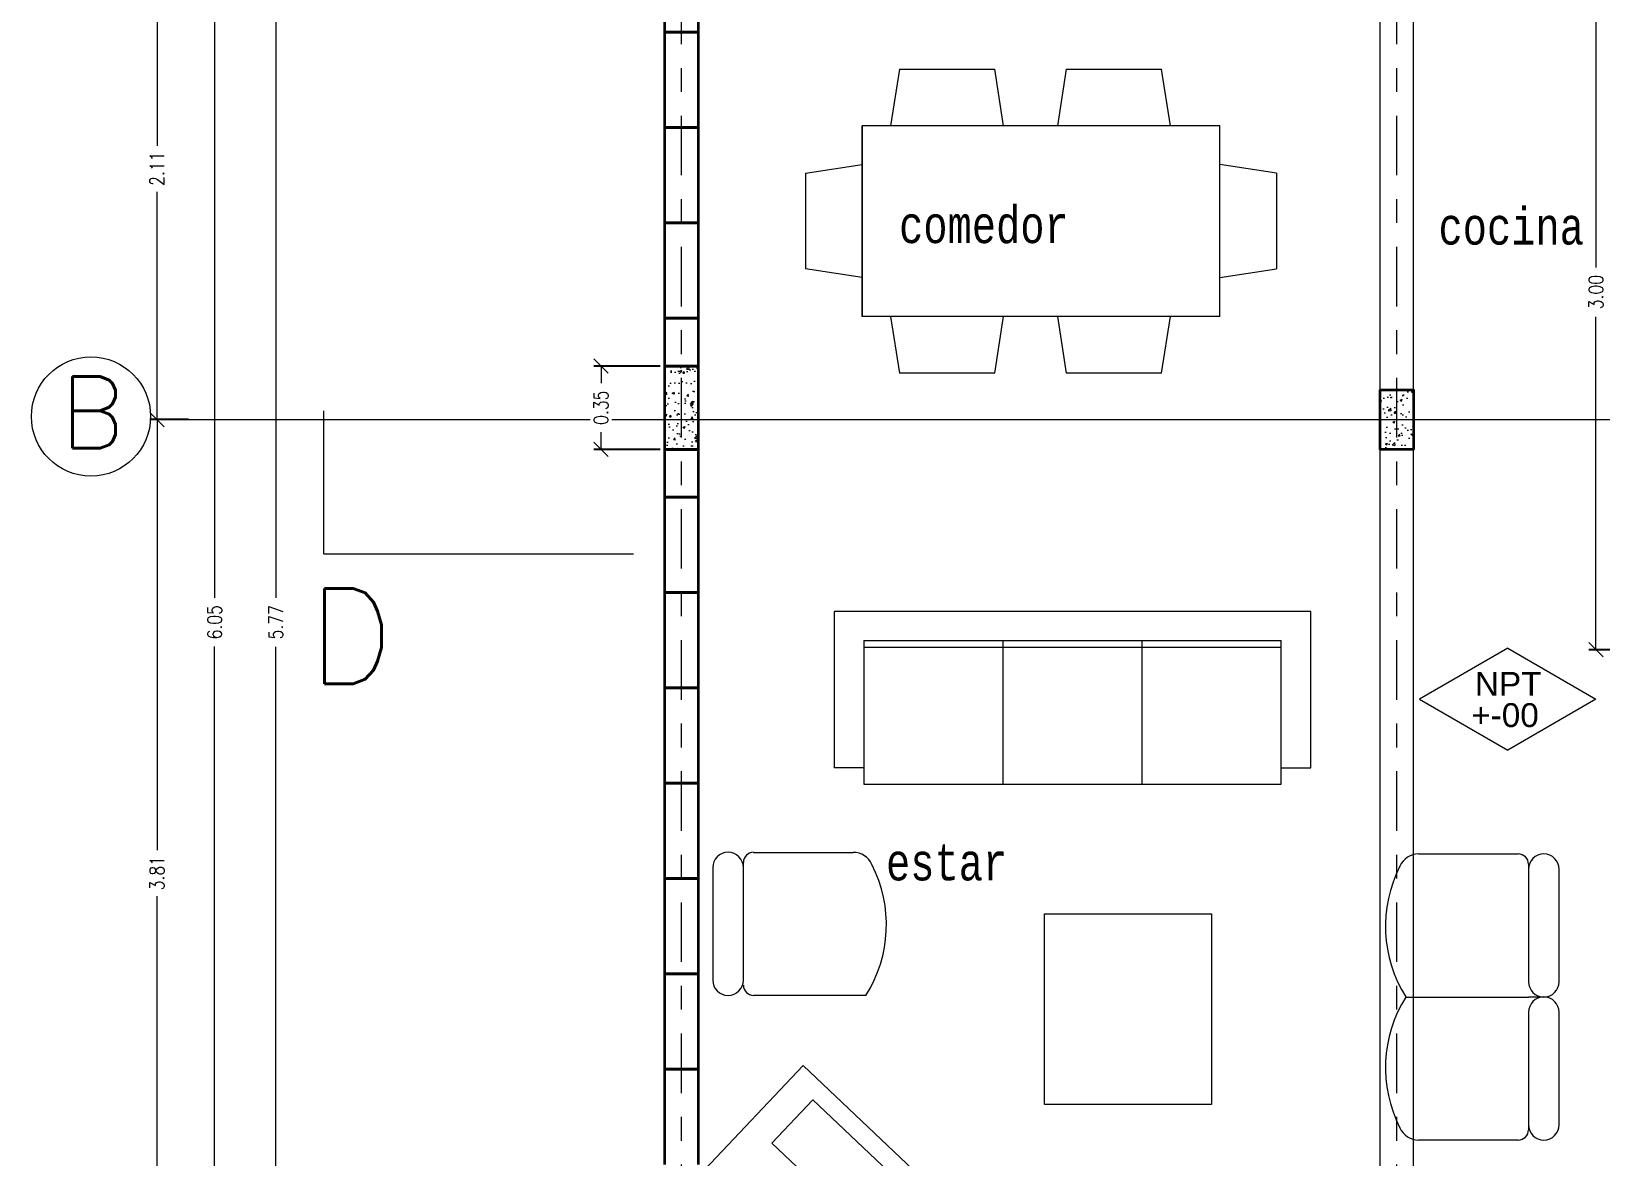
# Model space of a CAD drawing. Header units: metres. Extents: x -89 to 15, y -108 to -10.
# Drawn here: x -36.07 to -29.49, y -86.37 to -81.65 of the extents above; entities that cross this region are included whole.
import ezdxf

# ---------------------------------------------------------------- set-up
doc = ezdxf.new("R2010")
doc.units = ezdxf.units.M
doc.header["$LTSCALE"] = 5
doc.header["$MEASUREMENT"] = 0
doc.linetypes.add('CENTER', pattern=[2, 1.25, -0.25, 0.25, -0.25])
doc.layers.get('0').update_dxf_attribs({"color": 30})
for name, color, linetype, lineweight in [('A-ANNO-DIMS', 3, 'Continuous', 18), ('A-ANNO-SYMB', 3, 'Continuous', 18), ('A-ANNO-TEXT', 3, 'Continuous', 18), ('A-FLOR-PATT', 8, 'Continuous', 18), ('A-FURN', 8, 'Continuous', 18), ('A-WALL-FULL', 7, 'Continuous', 35)]:
    doc.layers.add(name, color=color, linetype=linetype, lineweight=lineweight)
doc.styles.add('E-ARIAL', font='arial.ttf')
doc.styles.add('E-ROMANS', font='romans.shx', dxfattribs={"width": 0.8})
doc.dimstyles.new('E-0050_TICK_12', dxfattribs={"dimscale": 0.001, "dimtxt": 60, "dimasz": 60, "dimexe": 30, "dimexo": 20, "dimgap": 30, "dimtad": 0, "dimzin": 0, "dimdsep": 46, "dimtxsty": 'E-ROMANS', "dimblk": 'OBLIQUE', "dimcen": 30, "dimclrd": 256, "dimclre": 256, "dimclrt": 256, "dimadec": 0, "dimazin": 0, "dimtfac": 1, "dimtmove": 1, "dimatfit": 3, "dimldrblk": 'OPEN90', "dimfxl": 1, "dimtfill": 1, "dimtolj": 1, "dimtzin": 0, "dimlwd": -1, "dimarcsym": 0})

# ---------------------------------------------------------------- blocks, each defined once
blk = doc.blocks.new('_Oblique')
at = {"color": 0, "linetype": 'ByBlock', "lineweight": -2}
blk.add_line((-0.5, -0.5), (0.5, 0.5), dxfattribs=at)
blk = doc.blocks.new('*D95')
at = {"layer": 'A-ANNO-DIMS', "lineweight": -2, "transparency": 16777216}
for p, q in [((-33.4346, -81.1009), (-35.333, -81.1009)), ((-33.4346, -87.1509), (-35.333, -87.1509))]:
    blk.add_line(p, q, dxfattribs=at)
at = {"layer": 'A-ANNO-DIMS', "transparency": 16777216}
for p, q in [((-35.303, -81.1009), (-35.303, -84.0239)), ((-35.303, -87.1509), (-35.303, -84.2279))]:
    blk.add_line(p, q, dxfattribs=at)
at = {"layer": 'A-ANNO-DIMS', "transparency": 16777216, "xscale": 0.06, "yscale": 0.06, "zscale": 0.06}
for p, rotation in [((-35.303, -81.1009), 90), ((-35.303, -87.1509), 270)]:
    blk.add_blockref('_Oblique', p, dxfattribs=dict(at, rotation=rotation))
at = {"layer": 'A-ANNO-DIMS', "transparency": 16777216, "insert": (-35.303, -84.1259), "char_height": 0.06, "attachment_point": 5, "rotation": 90, "style": 'E-ROMANS', "bg_fill": 3, "box_fill_scale": 1.25, "bg_fill_color": 256, "bg_fill_true_color": 13158600, "bg_fill_transparency": 0}
blk.add_mtext('\\A1;6.05', dxfattribs=at)
blk = doc.blocks.new('_Open90')
at = {"color": 0, "linetype": 'ByBlock', "lineweight": -2}
for p, q in [((0, 0), (-1, 0)), ((-0.5, 0.5), (0, 0)), ((0, 0), (-0.5, -0.5))]:
    blk.add_line(p, q, dxfattribs=at)
blk = doc.blocks.new('*D96')
at = {"layer": 'A-ANNO-DIMS', "lineweight": -2, "transparency": 16777216}
for p, q in [((-33.0915, -81.2409), (-35.0759, -81.2409)), ((-33.0915, -87.0109), (-35.0759, -87.0109))]:
    blk.add_line(p, q, dxfattribs=at)
at = {"layer": 'A-ANNO-DIMS', "transparency": 16777216}
for p, q in [((-35.0459, -81.2409), (-35.0459, -84.0228)), ((-35.0459, -87.0109), (-35.0459, -84.229))]:
    blk.add_line(p, q, dxfattribs=at)
at = {"layer": 'A-ANNO-DIMS', "transparency": 16777216, "xscale": 0.06, "yscale": 0.06, "zscale": 0.06}
for p, rotation in [((-35.0459, -81.2409), 90), ((-35.0459, -87.0109), 270)]:
    blk.add_blockref('_Oblique', p, dxfattribs=dict(at, rotation=rotation))
at = {"layer": 'A-ANNO-DIMS', "transparency": 16777216, "insert": (-35.0459, -84.1259), "char_height": 0.06, "attachment_point": 5, "rotation": 90, "style": 'E-ROMANS', "bg_fill": 3, "box_fill_scale": 1.25, "bg_fill_color": 256, "bg_fill_true_color": 13158600, "bg_fill_transparency": 0}
blk.add_mtext('\\A1;5.77', dxfattribs=at)
blk = doc.blocks.new('*D114')
at = {"layer": 'A-ANNO-DIMS', "lineweight": -2, "transparency": 16777216}
for p, q in [((-28.7846, -81.2409), (-29.5394, -81.2409)), ((-28.7846, -84.2409), (-29.5394, -84.2409))]:
    blk.add_line(p, q, dxfattribs=at)
at = {"layer": 'A-ANNO-DIMS', "transparency": 16777216}
for p, q in [((-29.5094, -81.2409), (-29.5094, -82.6378)), ((-29.5094, -84.2409), (-29.5094, -82.844))]:
    blk.add_line(p, q, dxfattribs=at)
at = {"layer": 'A-ANNO-DIMS', "transparency": 16777216, "xscale": 0.06, "yscale": 0.06, "zscale": 0.06}
for p, rotation in [((-29.5094, -81.2409), 90), ((-29.5094, -84.2409), 270)]:
    blk.add_blockref('_Oblique', p, dxfattribs=dict(at, rotation=rotation))
at = {"layer": 'A-ANNO-DIMS', "transparency": 16777216, "insert": (-29.5094, -82.7409), "char_height": 0.06, "attachment_point": 5, "rotation": 90, "style": 'E-ROMANS', "bg_fill": 3, "box_fill_scale": 1.25, "bg_fill_color": 256, "bg_fill_true_color": 13158600, "bg_fill_transparency": 0}
blk.add_mtext('\\A1;3.00', dxfattribs=at)
blk = doc.blocks.new('*D117')
at = {"layer": 'A-ANNO-DIMS', "lineweight": -2, "transparency": 16777216}
for p, q in [((-33.4346, -83.0509), (-33.712, -83.0509)), ((-33.4346, -83.4009), (-33.712, -83.4009))]:
    blk.add_line(p, q, dxfattribs=at)
at = {"layer": 'A-ANNO-DIMS', "transparency": 16777216}
for p, q in [((-33.682, -83.0509), (-33.682, -83.1228)), ((-33.682, -83.4009), (-33.682, -83.329))]:
    blk.add_line(p, q, dxfattribs=at)
at = {"layer": 'A-ANNO-DIMS', "transparency": 16777216, "xscale": 0.06, "yscale": 0.06, "zscale": 0.06}
for p, rotation in [((-33.682, -83.0509), 90), ((-33.682, -83.4009), 270)]:
    blk.add_blockref('_Oblique', p, dxfattribs=dict(at, rotation=rotation))
at = {"layer": 'A-ANNO-DIMS', "transparency": 16777216, "insert": (-33.682, -83.2259), "char_height": 0.06, "attachment_point": 5, "rotation": 90, "style": 'E-ROMANS', "bg_fill": 3, "box_fill_scale": 1.25, "bg_fill_color": 256, "bg_fill_true_color": 13158600, "bg_fill_transparency": 0}
blk.add_mtext('\\A1;0.35', dxfattribs=at)
blk = doc.blocks.new('*D141')
at = {"layer": 'A-ANNO-DIMS', "lineweight": -2, "transparency": 16777216}
for p, q in [((-35.4124, -83.2759), (-35.5741, -83.2759)), ((-35.4124, -87.0809), (-35.5741, -87.0809))]:
    blk.add_line(p, q, dxfattribs=at)
at = {"layer": 'A-ANNO-DIMS', "transparency": 16777216}
for p, q in [((-35.5441, -83.2759), (-35.5441, -85.0821)), ((-35.5441, -87.0809), (-35.5441, -85.2747))]:
    blk.add_line(p, q, dxfattribs=at)
at = {"layer": 'A-ANNO-DIMS', "transparency": 16777216, "xscale": 0.06, "yscale": 0.06, "zscale": 0.06}
for p, rotation in [((-35.5441, -83.2759), 90), ((-35.5441, -87.0809), 270)]:
    blk.add_blockref('_Oblique', p, dxfattribs=dict(at, rotation=rotation))
at = {"layer": 'A-ANNO-DIMS', "transparency": 16777216, "insert": (-35.5441, -85.1784), "char_height": 0.06, "attachment_point": 5, "rotation": 90, "style": 'E-ROMANS', "bg_fill": 3, "box_fill_scale": 1.25, "bg_fill_color": 256, "bg_fill_true_color": 13158600, "bg_fill_transparency": 0}
blk.add_mtext('\\A1;3.81', dxfattribs=at)
blk = doc.blocks.new('*D142')
at = {"layer": 'A-ANNO-DIMS', "lineweight": -2, "transparency": 16777216}
for p, q in [((-35.5641, -81.1709), (-35.5741, -81.1709)), ((-35.5641, -83.2759), (-35.5741, -83.2759))]:
    blk.add_line(p, q, dxfattribs=at)
at = {"layer": 'A-ANNO-DIMS', "transparency": 16777216}
for p, q in [((-35.5441, -81.1709), (-35.5441, -82.1271)), ((-35.5441, -83.2759), (-35.5441, -82.3197))]:
    blk.add_line(p, q, dxfattribs=at)
at = {"layer": 'A-ANNO-DIMS', "transparency": 16777216, "xscale": 0.06, "yscale": 0.06, "zscale": 0.06}
for p, rotation in [((-35.5441, -81.1709), 90), ((-35.5441, -83.2759), 270)]:
    blk.add_blockref('_Oblique', p, dxfattribs=dict(at, rotation=rotation))
at = {"layer": 'A-ANNO-DIMS', "transparency": 16777216, "insert": (-35.5441, -82.2234), "char_height": 0.06, "attachment_point": 5, "rotation": 90, "style": 'E-ROMANS', "bg_fill": 3, "box_fill_scale": 1.25, "bg_fill_color": 256, "bg_fill_true_color": 13158600, "bg_fill_transparency": 0}
blk.add_mtext('\\A1;2.11', dxfattribs=at)

msp = doc.modelspace()

# ---------------------------------------------------------------- hatches: boundary and pattern name
at = {"layer": 'A-FLOR-PATT'}
h = msp.add_hatch(dxfattribs=at)
h.set_pattern_fill('AR-CONC', color=256, scale=0.0005, style=0)
h.set_pattern_definition([(50, (0, 0), (0.091092334, -0.00796954), [0.009525, -0.104775]), (355, (0, 0), (-0.01762141, 0.09552832), [0.00762, -0.08382]), (100.451, (0.00759, -0.00066), (0.07347125, 0.08755834), [0.008095, -0.089045]), (46.1842, (0, 0.0254), (0.13553952, -0.02102116), [0.0142875, -0.1571625]), (96.6356, (0.0113, 0.02365), (0.11870212, 0.12371278), [0.0121425, -0.1335675]), (351.184, (0, 0.0254), (0.1187023, 0.12371256), [0.01143, -0.12573]), (21, (0.0127, 0.01905), (0.07580744, -0.05113276), [0.009525, -0.104775]), (326, (0.0127, 0.01905), (0.03090101, 0.09209398), [0.00762, -0.08382]), (71.4514, (0.01902, 0.01479), (0.106708245, 0.04096143), [0.008095, -0.089045]), (37.5, (0, 0), (0.001544302, 0.04227752), [0, -0.082804, 0, -0.08509, 0, -0.0841375]), (7.5, (0, 0), (0.033409831, 0.050090287), [0, -0.048514, 0, -0.080899, 0, -0.0320675]), (327.5, (-0.02832, 0), (0.067795298, -0.002864372), [0, -0.03175, 0, -0.09906, 0, -0.131445]), (317.5, (-0.04102, 0), (0.07406459, 0.012713246), [0, -0.041275, 0, -0.065786, 0, -0.093345])])
h.paths.add_polyline_path([(-33.2746, -83.0509), (-33.4146, -83.0509), (-33.4146, -83.4009), (-33.2746, -83.4009)])
h = msp.add_hatch(dxfattribs=at)
h.set_pattern_fill('AR-CONC', color=256, scale=0.0005, style=0)
h.set_pattern_definition([(50, (-0.005, 0), (0.091092334, -0.00796954), [0.009525, -0.104775]), (355, (-0.005, 0), (-0.01762141, 0.09552832), [0.00762, -0.08382]), (100.451, (0.00259, -0.00066), (0.07347125, 0.08755834), [0.008095, -0.089045]), (46.1842, (-0.005, 0.0254), (0.13553952, -0.02102116), [0.0142875, -0.1571625]), (96.6356, (0.0063, 0.02365), (0.11870212, 0.12371278), [0.0121425, -0.1335675]), (351.184, (-0.005, 0.0254), (0.1187023, 0.12371256), [0.01143, -0.12573]), (21, (0.0077, 0.01905), (0.07580744, -0.05113276), [0.009525, -0.104775]), (326, (0.0077, 0.01905), (0.03090101, 0.09209398), [0.00762, -0.08382]), (71.4514, (0.01402, 0.01479), (0.106708245, 0.04096143), [0.008095, -0.089045]), (37.5, (-0.005, 0), (0.001544302, 0.04227752), [0, -0.082804, 0, -0.08509, 0, -0.0841375]), (7.5, (-0.005, 0), (0.033409831, 0.050090287), [0, -0.048514, 0, -0.080899, 0, -0.0320675]), (327.5, (-0.03332, 0), (0.067795298, -0.002864372), [0, -0.03175, 0, -0.09906, 0, -0.131445]), (317.5, (-0.04602, 0), (0.07406459, 0.012713246), [0, -0.041275, 0, -0.065786, 0, -0.093345])])
h.paths.add_polyline_path([(-30.2746, -83.1509), (-30.4146, -83.1509), (-30.4146, -83.4009), (-30.2746, -83.4009)])

# ---------------------------------------------------------------- linework, layer by layer
at = {"layer": 'A-ANNO-SYMB', "linetype": 'CENTER', "ltscale": 0.04}
for p, q in [((-33.3446, -92.1509), (-33.3446, -77.1009)), ((-30.3446, -92.1509), (-30.3446, -77.1009))]:
    msp.add_line(p, q, dxfattribs=at)
at = {"layer": 'A-ANNO-SYMB'}
for p, q in [((-29.8794, -84.2351), (-30.2494, -84.4487)), ((-29.8794, -84.2351), (-29.5094, -84.4487)), ((-30.2494, -84.4487), (-29.8794, -84.6623)), ((-29.5094, -84.4487), (-29.8794, -84.6623))]:
    msp.add_line(p, q, dxfattribs=at)
at = {"layer": 'A-ANNO-SYMB', "ltscale": 0.04}
msp.add_lwpolyline([(-35.5715, -83.2759), (-14.2746, -83.2759)], dxfattribs=at)
at = {"layer": 'A-ANNO-SYMB'}
msp.add_circle((-35.8212, -83.2628), 0.25, dxfattribs=at)
at = {"layer": 'A-FURN', "ltscale": 0.8}
for p, q in [((-30.4146, -87.0109), (-30.4146, -81.3109)), ((-30.2746, -87.0109), (-30.2746, -81.3109)), ((-32.4307, -81.8058), (-32.4678, -82.0433)), ((-32.4307, -81.8058), (-32.0307, -81.8058)), ((-31.9936, -82.0433), (-32.0307, -81.8058)), ((-31.7307, -81.8057), (-31.7678, -82.0433)), ((-31.7307, -81.8057), (-31.3307, -81.8057)), ((-31.2936, -82.0433), (-31.3307, -81.8057)), ((-32.587, -82.8433), (-32.587, -82.0433)), ((-32.587, -82.0433), (-32.587, -82.8433)), ((-31.087, -82.0433), (-32.587, -82.0433)), ((-31.087, -82.8433), (-31.087, -82.0433)), ((-32.8246, -82.2426), (-32.587, -82.2054)), ((-32.8246, -82.2426), (-32.8246, -82.6426)), ((-30.8495, -82.2426), (-31.087, -82.2054)), ((-30.8495, -82.2426), (-30.8495, -82.6426)), ((-32.587, -82.6797), (-32.8246, -82.6426)), ((-31.087, -82.6797), (-30.8495, -82.6426)), ((-31.087, -82.8433), (-32.587, -82.8433)), ((-32.4678, -82.8433), (-32.4307, -83.0808)), ((-32.0307, -83.0808), (-31.9936, -82.8433)), ((-31.7678, -82.8432), (-31.7307, -83.0808)), ((-31.3307, -83.0808), (-31.2936, -82.8432)), ((-32.0307, -83.0808), (-32.4307, -83.0808)), ((-31.3307, -83.0808), (-31.7307, -83.0808)), ((-30.7043, -84.0802), (-32.7043, -84.0802)), ((-32.7043, -84.0802), (-32.7043, -84.7369)), ((-30.7043, -84.7369), (-30.7043, -84.0802)), ((-32.5799, -84.2018), (-30.8288, -84.2018)), ((-32.5799, -84.2018), (-32.5799, -84.8051)), ((-32.5799, -84.2306), (-30.8288, -84.2306)), ((-31.9962, -84.2018), (-31.9962, -84.8051)), ((-31.4125, -84.8051), (-31.4125, -84.2018)), ((-30.8288, -84.8051), (-30.8288, -84.2018)), ((-32.5799, -84.8051), (-30.8288, -84.8051)), ((-30.2528, -85.098), (-29.835, -85.098)), ((-29.7922, -85.1408), (-29.7922, -85.6337)), ((-29.6636, -85.6337), (-29.6636, -85.1622)), ((-30.3065, -85.698), (-29.7922, -85.698)), ((-29.7279, -85.698), (-29.7922, -85.698)), ((-29.7922, -85.7622), (-29.7922, -86.2551)), ((-29.6636, -86.2337), (-29.6636, -85.7622)), ((-29.835, -86.298), (-30.2528, -86.298))]:
    msp.add_line(p, q, dxfattribs=at)
at = {"layer": 'A-FURN', "ltscale": 0.8, "flags": 128}
for points in [[(-32.5799, -84.7369), (-32.7043, -84.7369)], [(-30.8288, -84.7369), (-30.7043, -84.7369)]]:
    msp.add_lwpolyline(points, dxfattribs=at)
at = {"layer": 'A-FURN', "ltscale": 0.8}
msp.add_lwpolyline([(-31.8214, -85.3485), (-31.1214, -85.3485), (-31.1214, -86.1485), (-31.8214, -86.1485), (-31.8214, -85.3485)], dxfattribs=at)
msp.add_lwpolyline([(-32.8344, -85.9855), (-32.2897, -86.501), (-32.702, -86.9368), (-33.2468, -86.4214)], close=True, dxfattribs=at)
at = {"layer": 'A-FURN', "ltscale": 0.4}
msp.add_lwpolyline([(-32.7939, -86.129), (-32.4496, -86.4548), (-32.6214, -86.6364), (-32.9658, -86.3106)], close=True, dxfattribs=at)
at = {"layer": 'A-FURN', "ltscale": 0.8}
for centre, radius, start, end in [((-32.6244, -85.1768), 0.0857, 23.57818, 90), ((-30.2528, -85.1837), 0.0857, 90, 156.42182), ((-29.835, -85.1408), 0.0429, 0, 90), ((-29.7279, -85.1622), 0.0643, 0, 180), ((-33.0394, -85.3949), 0.5544, 327.7159, 27.08845), ((-29.8378, -85.4018), 0.5544, 152.91155, 212.2841), ((-29.7279, -85.6337), 0.0643, 180, 0), ((-29.8378, -85.9941), 0.5544, 147.7159, 207.08845), ((-29.7279, -85.7622), 0.0643, 0, 180), ((-30.2528, -86.2122), 0.0857, 203.57818, 270), ((-29.835, -86.2551), 0.0429, 270, 0), ((-29.7279, -86.2337), 0.0643, 180, 0)]:
    msp.add_arc(centre, radius, start, end, dxfattribs=at)
at = {"layer": 'A-WALL-FULL'}
for points in [[(-33.4146, -83.0509), (-33.2746, -83.0509), (-33.2746, -83.4009), (-33.4146, -83.4009)], [(-30.4146, -83.1509), (-30.2746, -83.1509), (-30.2746, -83.4009), (-30.4146, -83.4009)]]:
    msp.add_lwpolyline(points, close=True, dxfattribs=at)

# ---------------------------------------------------------------- texts
at = {"layer": 'A-ANNO-TEXT'}
for s, height, style, p in [('B', 0.3, 'E-ROMANS', (-35.95, -83.3956)), ('NPT', 0.1, 'E-ARIAL', (-30.0167, -84.4343)), ('+-00', 0.1, 'E-ARIAL', (-30.0323, -84.5654))]:
    msp.add_text(s, height=height, dxfattribs=dict(at, style=style)).set_placement(p)
at = {"layer": 'A-ANNO-TEXT', "char_height": 0.15, "width": 1.4058, "attachment_point": 1, "style": 'E-ROMANS'}
for s, insert in [('{\\fMonospac821 BT|b0|i0|c0|p49;comedor}', (-32.432, -82.3852)), ('{\\fMonospac821 BT|b0|i0|c0|p49;cocina}', (-30.1697, -82.3915)), ('{\\fMonospac821 BT|b0|i0|c0|p49;estar}', (-32.4867, -85.0588))]:
    msp.add_mtext(s, dxfattribs=dict(at, insert=insert))

# ---------------------------------------------------------------- next in the draw order: dimensions: what is measured, and where the dimension line sits
at = {"layer": 'A-ANNO-DIMS'}
for base, p1, p2, picture, middle in [((-35.303, -87.1509), (-33.4146, -81.1009), (-33.4146, -87.1509), '*D95', (-35.303, -84.1259)), ((-29.5094, -84.2409), (-28.7646, -81.2409), (-28.7646, -84.2409), '*D114', (-29.5094, -82.7409)), ((-35.5441376961, -83.2759030411), (-35.3923584342, -87.0809030411), (-35.3923584342, -83.2759030411), '*D141', (-35.5441376961, -85.1784030411))]:
    dim = msp.add_linear_dim(base=base, p1=p1, p2=p2, angle=90, dimstyle='E-0050_TICK_12', dxfattribs=at)
    dim.commit()
    dim.dimension.update_dxf_attribs({"geometry": picture, "text_midpoint": middle})

# ---------------------------------------------------------------- next in the draw order: dimensions: what is measured, and where the dimension line sits
for base, p1, p2, picture, middle in [((-35.5441376961, -81.1709030411), (-35.5441376961, -83.2759030411), (-35.5441376961, -81.1709030411), '*D142', (-35.5441376961, -82.2234030411)), ((-35.0459, -87.0109), (-33.0715, -81.2409), (-33.0715, -87.0109), '*D96', (-35.0459, -84.1259))]:
    dim = msp.add_linear_dim(base=base, p1=p1, p2=p2, angle=90, dimstyle='E-0050_TICK_12', dxfattribs=at)
    dim.commit()
    dim.dimension.update_dxf_attribs({"geometry": picture, "text_midpoint": middle})

# ---------------------------------------------------------------- next in the draw order: linework, layer by layer
at = {"layer": 'A-ANNO-SYMB'}
for q in [(-34.8453, -83.2392), (-33.5453, -83.8392)]:
    msp.add_line((-34.8453, -83.8392), q, dxfattribs=at)
at = {"layer": 'A-FURN', "ltscale": 0.8}
for p, q in [((-33.0421, -85.0911), (-32.6244, -85.0911)), ((-33.2135, -85.1553), (-33.2135, -85.6268)), ((-33.085, -85.6268), (-33.085, -85.1339)), ((-32.5707, -85.6911), (-33.0421, -85.6911))]:
    msp.add_line(p, q, dxfattribs=at)
for centre, radius, start, end in [((-33.1493, -85.1553), 0.0643, 0, 180), ((-33.0421, -85.1339), 0.0429, 90, 180), ((-33.1493, -85.6268), 0.0643, 180, 0), ((-33.0421, -85.6482), 0.0429, 180, 270)]:
    msp.add_arc(centre, radius, start, end, dxfattribs=at)
at = {"layer": 'A-WALL-FULL'}
for p, q in [((-33.4146, -81.6509), (-33.4146, -81.2409)), ((-33.2746, -81.2409), (-33.2746, -81.6509)), ((-33.2746, -81.6509), (-33.4146, -81.6509)), ((-33.4146, -81.6509), (-33.2746, -81.6509)), ((-33.4146, -82.0509), (-33.4146, -81.6509)), ((-33.2746, -81.6509), (-33.2746, -82.0509)), ((-33.2746, -82.0509), (-33.4146, -82.0509)), ((-33.4146, -82.0509), (-33.2746, -82.0509)), ((-33.4146, -82.4509), (-33.4146, -82.0509)), ((-33.2746, -82.0509), (-33.2746, -82.4509)), ((-33.2746, -82.4509), (-33.4146, -82.4509)), ((-33.4146, -82.4509), (-33.2746, -82.4509)), ((-33.4146, -82.8509), (-33.4146, -82.4509)), ((-33.2746, -82.4509), (-33.2746, -82.8509)), ((-33.4146, -82.8509), (-33.2746, -82.8509)), ((-33.2746, -82.8509), (-33.4146, -82.8509)), ((-33.2746, -82.8509), (-33.2746, -83.0509)), ((-33.2746, -83.4009), (-33.2746, -83.6009)), ((-33.2746, -83.6009), (-33.4146, -83.6009)), ((-33.4146, -83.6009), (-33.2746, -83.6009)), ((-33.4146, -84.0009), (-33.4146, -83.6009)), ((-33.2746, -83.6009), (-33.2746, -84.0009)), ((-33.4146, -84.0009), (-33.2746, -84.0009)), ((-33.4146, -84.4009), (-33.4146, -84.0009)), ((-33.2746, -84.0009), (-33.4146, -84.0009)), ((-33.2746, -84.0009), (-33.2746, -84.4009)), ((-33.4146, -84.4009), (-33.2746, -84.4009)), ((-33.4146, -84.8009), (-33.4146, -84.4009)), ((-33.2746, -84.4009), (-33.4146, -84.4009)), ((-33.2746, -84.4009), (-33.2746, -84.8009)), ((-33.4146, -84.8009), (-33.2746, -84.8009)), ((-33.4146, -85.2009), (-33.4146, -84.8009)), ((-33.2746, -84.8009), (-33.4146, -84.8009)), ((-33.2746, -84.8009), (-33.2746, -85.2009)), ((-33.4146, -85.2009), (-33.2746, -85.2009)), ((-33.4146, -85.6009), (-33.4146, -85.2009)), ((-33.2746, -85.2009), (-33.4146, -85.2009)), ((-33.2746, -85.2009), (-33.2746, -85.6009)), ((-33.4146, -85.6009), (-33.2746, -85.6009)), ((-33.4146, -86.0009), (-33.4146, -85.6009)), ((-33.2746, -85.6009), (-33.4146, -85.6009)), ((-33.2746, -85.6009), (-33.2746, -86.0009)), ((-33.4146, -86.0009), (-33.2746, -86.0009)), ((-33.4146, -86.4009), (-33.4146, -86.0009)), ((-33.2746, -86.0009), (-33.4146, -86.0009)), ((-33.2746, -86.0009), (-33.2746, -86.4009))]:
    msp.add_line(p, q, dxfattribs=at)

# ---------------------------------------------------------------- next in the draw order: texts
at = {"layer": 'A-ANNO-TEXT', "style": 'E-ROMANS'}
msp.add_text('D', height=0.4, dxfattribs=at).set_placement((-34.9107, -84.3838))

# ---------------------------------------------------------------- next in the draw order: dimensions: what is measured, and where the dimension line sits
at = {"layer": 'A-ANNO-DIMS'}
dim = msp.add_linear_dim(base=(-33.682, -83.4009), p1=(-33.4146, -83.0509), p2=(-33.4146, -83.4009), angle=90, dimstyle='E-0050_TICK_12', dxfattribs=at)
dim.commit()
dim.dimension.update_dxf_attribs({"geometry": '*D117', "text_midpoint": (-33.682, -83.2259)})

# ---------------------------------------------------------------- next in the draw order: linework, layer by layer
at = {"layer": 'A-WALL-FULL'}
for p, q in [((-33.4146, -83.0509), (-33.4146, -82.8509)), ((-33.2746, -83.0509), (-33.4146, -83.0509)), ((-33.4146, -83.4009), (-33.2746, -83.4009)), ((-33.4146, -83.6009), (-33.4146, -83.4009))]:
    msp.add_line(p, q, dxfattribs=at)

doc.saveas('drawing.dxf')
